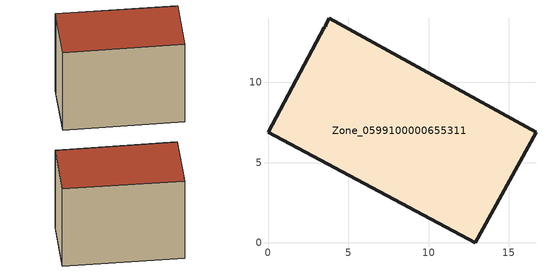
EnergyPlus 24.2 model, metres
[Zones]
Zone_0599100000655311
 floor ground (C_G): 16.69,6.91 12.9,0 0,6.91 3.51,13.44 3.6,13.43 3.57,13.54 3.82,14.01 z0
 wall outside (C_F): 16.69,6.91 3.82,14.01 3.57,13.54 3.6,13.43 3.51,13.44 0,6.91 12.9,0 16.69,6.91 z0:11.31
 roof outside (C_R): 12.9,0 16.69,6.91 3.82,14.01 3.57,13.54 3.6,13.43 3.51,13.44 0,6.91 z11.31
[BUILDING]
Pand.0599100000655311: North Axis=0; Terrain=City; Loads Convergence Tolerance Value=0.04; Temperature Convergence Tolerance Value=0.4; Solar Distribution=FullExterior; Maximum Number of Warmup Days=25; Minimum Number of Warmup Days=1
[Site:Location]
Rotterdam.The.Hague.AP_ZH_NLD Design_Conditions: Latitude=51.96; Longitude=4.45; Time Zone=1; Elevation=-4.5
[SITE:GROUNDTEMPERATURE:BUILDINGSURFACE]
18, 18, 18, 18, 18, 18, 18, 18, 18, 18, 18, 18
[MATERIAL] Thermal Absorptance=0.9; Solar Absorptance=0.7; Visible Absorptance=0.7
Name | Roughness | Thickness | Conductivity | Density | Specific Heat
G.TI.1946 | MediumSmooth | 0.15 | 1 | 540 | 1210
F.TI.1946 | Rough | 0.3 | 0.857143 | 1920 | 840
R.TI.1946 | MediumRough | 0.2 | 0.1 | 1500 | 1000
[CONSTRUCTION]
C_G: G.TI.1946
C_F: F.TI.1946
C_R: R.TI.1946
[ZONE]
Zone_0599100000655311: Type=1; Multiplier=1; Ceiling Height=Autocalculate; Volume=Autocalculate; Floor Area=autocalculate; Part of Total Floor Area=Yes
[ZONEINFILTRATION:DESIGNFLOWRATE]
Infil_Zone_0599100000655311: Zone or ZoneList or Space or SpaceList=Zone_0599100000655311; Schedule=AlwaysOn; Design Flow Rate Calculation Method=Flow/Area; Flow Rate per Floor Area=0.003; Constant Term Coefficient=1; Temperature Term Coefficient=0; Velocity Term Coefficient=0; Velocity Squared Term Coefficient=0
[HVACTEMPLATE:ZONE:IDEALLOADSAIRSYSTEM]
Zone_0599100000655311: Maximum Heating Supply Air Temperature=50; Minimum Cooling Supply Air Temperature=13; Maximum Heating Supply Air Humidity Ratio=0.0156; Minimum Cooling Supply Air Humidity Ratio=0.0077; Heating Limit=NoLimit; Cooling Limit=NoLimit; Dehumidification Control Type=ConstantSensibleHeatRatio; Cooling Sensible Heat Ratio=0.7; Dehumidification Setpoint=60; Humidification Control Type=None; Humidification Setpoint=30; Outdoor Air Method=None; Outdoor Air Flow Rate per Person=0.00944; Outdoor Air Flow Rate per Zone Floor Area=0; Outdoor Air Flow Rate per Zone=0; Demand Controlled Ventilation Type=None; Outdoor Air Economizer Type=NoEconomizer; Heat Recovery Type=None; Sensible Heat Recovery Effectiveness=0.7; Latent Heat Recovery Effectiveness=0.65
[ZONECONTROL:THERMOSTAT]
ThermostatControl_Zone_0599100000655311: Zone or ZoneList=Zone_0599100000655311; Control Type Schedule=DualSetpointControlType; Control 1=Thermostat_Zone_0599100000655311; Temperature Difference Between Cutout And Setpoint=0
[THERMOSTATSETPOINT:DUALSETPOINT]
Thermostat_Zone_0599100000655311: Heating Setpoint Temperature Schedule=HeatingSetpoint_Zone_0599100000655311; Cooling Setpoint Temperature Schedule=CoolingSetpoint_Zone_0599100000655311
[SCHEDULE:COMPACT]
HeatingSetpoint_Zone_0599100000655311: Through: 12/31, For: AllDays, Until: 24:00, 21
CoolingSetpoint_Zone_0599100000655311: Through: 12/31, For: AllDays, Until: 24:00, 24
DualSetpointControlType: Through: 12/31, For: AllDays, Until: 24:00, 4
AlwaysOn: Through: 12/31, For: AllDays, Until: 24:00, 1
